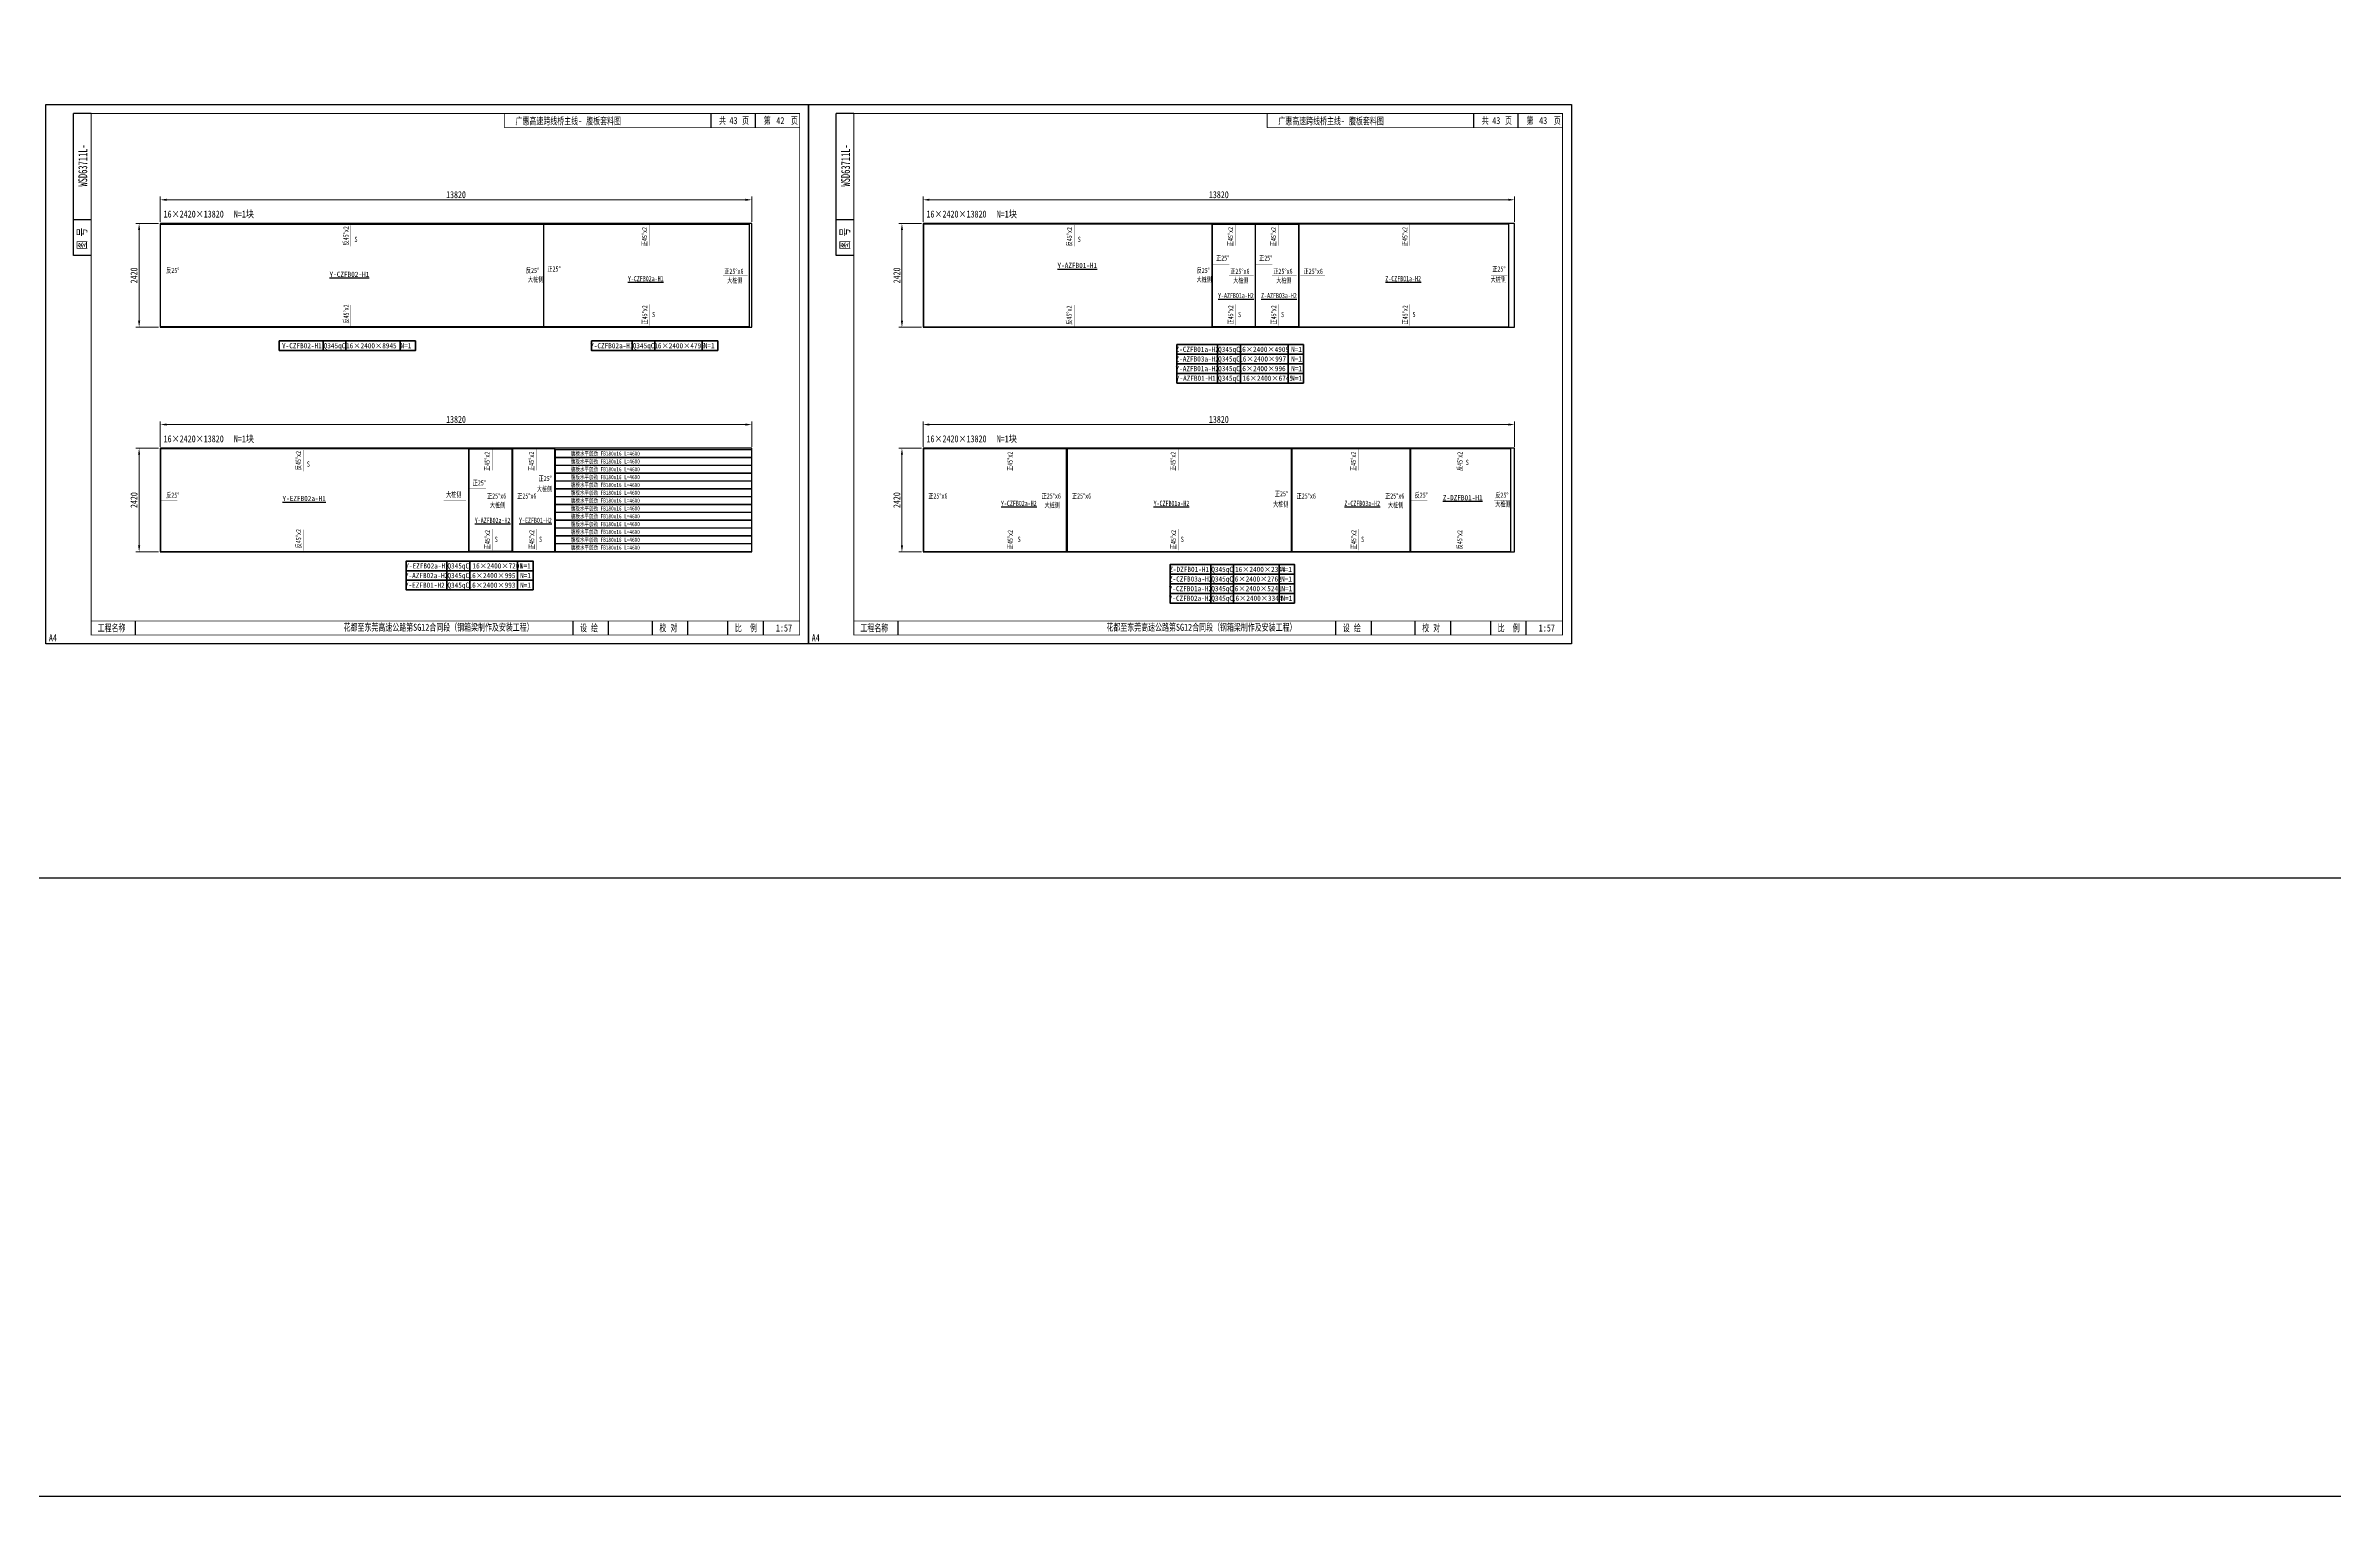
# Model space of a CAD drawing. Extents: x 1629247 to 2251351, y -601856 to -65897.
# Drawn here: x 1958452 to 2011912, y -601856 to -567971 of the extents above; entities that cross this region are included whole.
import ezdxf
from ezdxf.enums import TextEntityAlignment as Align

# ---------------------------------------------------------------- set-up
doc = ezdxf.new("R2010")
doc.units = 0
doc.header["$LTSCALE"] = 2
doc.header["$MEASUREMENT"] = 0
doc.header["$PDMODE"] = 35
doc.header["$PDSIZE"] = 50
doc.linetypes.add('PHANTOM', pattern=[63.5, 31.75, -6.35, 6.35, -6.35, 6.35, -6.35])
doc.layers.get('0').update_dxf_attribs({"linetype": 'CONTINUOUS'})
doc.layers.get('Defpoints').update_dxf_attribs({"linetype": 'CONTINUOUS'})
doc.layers.add('1图框轮廓', color=7, linetype='CONTINUOUS', lineweight=35)
doc.layers.add('标注层', color=3, linetype='CONTINUOUS', lineweight=13)
doc.layers.add('A3', color=7, linetype='CONTINUOUS')
doc.styles.add('仿宋', font='仿宋_GB2312_1.ttf', dxfattribs={"width": 0.7})
doc.dimstyles.new('标准标注样式-60', dxfattribs={"dimscale": 60, "dimtxt": 2.7, "dimasz": 2.5, "dimexe": 1.25, "dimexo": 0.625, "dimtad": 1, "dimdec": 0, "dimdsep": 46, "dimtxsty": '仿宋', "dimcen": 2.5, "dimclrd": 3, "dimclre": 3, "dimclrt": 4, "dimazin": 0, "dimtfac": 1, "dimtdec": 0, "dimtmove": 0, "dimatfit": 3, "dimfxl": 1.25, "dimlwd": 13, "dimlwe": 13, "dimarcsym": 0})

# ---------------------------------------------------------------- blocks, each defined once
blk = doc.blocks.new('*D411')
at = {"color": 3, "lineweight": 13, "ltscale": 3}
for p, q in [((1961126, -572087), (1961126, -571494)), ((1974946, -572087), (1974946, -571494))]:
    blk.add_line(p, q, dxfattribs=at)
at = {"color": 3, "linetype": 'ByBlock', "lineweight": 13, "ltscale": 3}
blk.add_line((1974796, -571569), (1961276, -571569), dxfattribs=at)
at = {"color": 3, "ltscale": 3}
for points in [[(1961276, -571544), (1961276, -571594), (1961126, -571569)], [(1974796, -571544), (1974796, -571594), (1974946, -571569)]]:
    blk.add_solid(points, dxfattribs=at)
at = {"layer": 'Defpoints', "color": 0, "ltscale": 3}
for p in [(1961126, -571569), (1961126, -572125), (1974946, -572125)]:
    blk.add_point(p, dxfattribs=at)
at = {"color": 4, "ltscale": 3, "insert": (1968036, -571451), "char_height": 162, "attachment_point": 5, "style": '仿宋'}
blk.add_mtext('13820', dxfattribs=at)
blk = doc.blocks.new('*D412')
at = {"color": 3, "lineweight": 13, "ltscale": 3}
for p, q in [((1961088, -572125), (1960558, -572125)), ((1961088, -574545), (1960558, -574545))]:
    blk.add_line(p, q, dxfattribs=at)
at = {"color": 3, "linetype": 'ByBlock', "lineweight": 13, "ltscale": 3}
blk.add_line((1960633, -572275), (1960633, -574395), dxfattribs=at)
at = {"color": 3, "ltscale": 3}
for points in [[(1960608, -572275), (1960658, -572275), (1960633, -572125)], [(1960608, -574395), (1960658, -574395), (1960633, -574545)]]:
    blk.add_solid(points, dxfattribs=at)
at = {"layer": 'Defpoints', "color": 0, "ltscale": 3}
for p in [(1961126, -572125), (1960633, -574545), (1961126, -574545)]:
    blk.add_point(p, dxfattribs=at)
at = {"color": 4, "ltscale": 3, "insert": (1960514, -573335), "char_height": 162, "attachment_point": 5, "rotation": 90, "style": '仿宋'}
blk.add_mtext('2420', dxfattribs=at)
blk = doc.blocks.new('tukuangA4-')
at = {"layer": 'A3'}
for p, q in [((537, 7565), (537, 10327)), ((882, 10327), (537, 10327)), ((12951, 10051), (12951, 10327)), ((13814, 10051), (13814, 10327)), ((882, 8256), (537, 8256)), ((882, 7565), (537, 7565)), ((1745, 173), (1745, 449)), ((10266, 173), (10266, 449)), ((10957, 173), (10957, 449)), ((11811, 173), (11811, 449)), ((12502, 173), (12502, 449)), ((13280, 173), (13280, 449)), ((13971, 173), (13971, 449))]:
    blk.add_line(p, q, dxfattribs=at)
blk.add_lwpolyline([(14850, 10500), (14850, 0), (0, 0), (0, 10500)], close=True, dxfattribs=at)
for points, const_width in [([(882, 10327), (14677, 10327), (14677, 173), (882, 173), (882, 10327)], 17.3), ([(8927, 10051), (8927, 10327)], 13.8), ([(8927, 10051), (14677, 10051)], 13.8), ([(882, 449), (14677, 449)], 13.8)]:
    blk.add_lwpolyline(points, dxfattribs=dict(at, const_width=const_width))
at = {"layer": 'A3', "color": 7, "linetype": 'Continuous', "style": '仿宋', "width": 0.7}
for s, p in [('共    页', (13106, 10120)), ('第     页', (13977, 10120)), ('工程名称', (1009, 242)), ('花都至东莞高速公路第SG12合同段（钢箱梁制作及安装工程）', (5798, 255)), ('设 绘', (10401, 242)), ('校 对', (11946, 242)), ('比  例', (13415, 242))]:
    blk.add_text(s, height=138.1, dxfattribs=at).set_placement(p)
blk.add_text('WSD63711L-', height=172.6, rotation=90, dxfattribs=at).set_placement((806, 9316), align=Align.CENTER)
blk.add_text('图 号', height=172.6, rotation=90, dxfattribs=at).set_placement((793, 7681))
blk.add_text('A4', height=138.1, dxfattribs=at).set_placement((139, 50), align=Align.CENTER)
blk = doc.blocks.new('*D413')
at = {"color": 3, "lineweight": 13, "ltscale": 3}
for p, q in [((1961126, -577338), (1961126, -576745)), ((1974946, -577338), (1974946, -576745))]:
    blk.add_line(p, q, dxfattribs=at)
at = {"color": 3, "linetype": 'ByBlock', "lineweight": 13, "ltscale": 3}
blk.add_line((1974796, -576820), (1961276, -576820), dxfattribs=at)
at = {"color": 3, "ltscale": 3}
for points in [[(1961276, -576795), (1961276, -576845), (1961126, -576820)], [(1974796, -576795), (1974796, -576845), (1974946, -576820)]]:
    blk.add_solid(points, dxfattribs=at)
at = {"layer": 'Defpoints', "color": 0, "ltscale": 3}
for p in [(1961126, -576820), (1961126, -577375), (1974946, -577375)]:
    blk.add_point(p, dxfattribs=at)
at = {"color": 4, "ltscale": 3, "insert": (1968036, -576701), "char_height": 162, "attachment_point": 5, "style": '仿宋'}
blk.add_mtext('13820', dxfattribs=at)
blk = doc.blocks.new('*D414')
at = {"color": 3, "lineweight": 13, "ltscale": 3}
for p, q in [((1961088, -577375), (1960558, -577375)), ((1961088, -579795), (1960558, -579795))]:
    blk.add_line(p, q, dxfattribs=at)
at = {"color": 3, "linetype": 'ByBlock', "lineweight": 13, "ltscale": 3}
blk.add_line((1960633, -577525), (1960633, -579645), dxfattribs=at)
at = {"color": 3, "ltscale": 3}
for points in [[(1960608, -577525), (1960658, -577525), (1960633, -577375)], [(1960608, -579645), (1960658, -579645), (1960633, -579795)]]:
    blk.add_solid(points, dxfattribs=at)
at = {"layer": 'Defpoints', "color": 0, "ltscale": 3}
for p in [(1961126, -577375), (1960633, -579795), (1961126, -579795)]:
    blk.add_point(p, dxfattribs=at)
at = {"color": 4, "ltscale": 3, "insert": (1960514, -578585), "char_height": 162, "attachment_point": 5, "rotation": 90, "style": '仿宋'}
blk.add_mtext('2420', dxfattribs=at)
blk = doc.blocks.new('*D437')
at = {"color": 3, "lineweight": 13, "ltscale": 3}
for p, q in [((1978946, -572087), (1978946, -571494)), ((1992766, -572087), (1992766, -571494))]:
    blk.add_line(p, q, dxfattribs=at)
at = {"color": 3, "linetype": 'ByBlock', "lineweight": 13, "ltscale": 3}
blk.add_line((1992616, -571569), (1979096, -571569), dxfattribs=at)
at = {"color": 3, "ltscale": 3}
for points in [[(1979096, -571544), (1979096, -571594), (1978946, -571569)], [(1992616, -571544), (1992616, -571594), (1992766, -571569)]]:
    blk.add_solid(points, dxfattribs=at)
at = {"layer": 'Defpoints', "color": 0, "ltscale": 3}
for p in [(1978946, -571569), (1978946, -572125), (1992766, -572125)]:
    blk.add_point(p, dxfattribs=at)
at = {"color": 4, "ltscale": 3, "insert": (1985856, -571451), "char_height": 162, "attachment_point": 5, "style": '仿宋'}
blk.add_mtext('13820', dxfattribs=at)
blk = doc.blocks.new('*D438')
at = {"color": 3, "lineweight": 13, "ltscale": 3}
for p, q in [((1978908, -572125), (1978378, -572125)), ((1978908, -574545), (1978378, -574545))]:
    blk.add_line(p, q, dxfattribs=at)
at = {"color": 3, "linetype": 'ByBlock', "lineweight": 13, "ltscale": 3}
blk.add_line((1978453, -572275), (1978453, -574395), dxfattribs=at)
at = {"color": 3, "ltscale": 3}
for points in [[(1978428, -572275), (1978478, -572275), (1978453, -572125)], [(1978428, -574395), (1978478, -574395), (1978453, -574545)]]:
    blk.add_solid(points, dxfattribs=at)
at = {"layer": 'Defpoints', "color": 0, "ltscale": 3}
for p in [(1978946, -572125), (1978453, -574545), (1978946, -574545)]:
    blk.add_point(p, dxfattribs=at)
at = {"color": 4, "ltscale": 3, "insert": (1978334, -573335), "char_height": 162, "attachment_point": 5, "rotation": 90, "style": '仿宋'}
blk.add_mtext('2420', dxfattribs=at)
blk = doc.blocks.new('*D439')
at = {"color": 3, "lineweight": 13, "ltscale": 3}
for p, q in [((1978946, -577338), (1978946, -576745)), ((1992766, -577338), (1992766, -576745))]:
    blk.add_line(p, q, dxfattribs=at)
at = {"color": 3, "linetype": 'ByBlock', "lineweight": 13, "ltscale": 3}
blk.add_line((1992616, -576820), (1979096, -576820), dxfattribs=at)
at = {"color": 3, "ltscale": 3}
for points in [[(1979096, -576795), (1979096, -576845), (1978946, -576820)], [(1992616, -576795), (1992616, -576845), (1992766, -576820)]]:
    blk.add_solid(points, dxfattribs=at)
at = {"layer": 'Defpoints', "color": 0, "ltscale": 3}
for p in [(1978946, -576820), (1978946, -577375), (1992766, -577375)]:
    blk.add_point(p, dxfattribs=at)
at = {"color": 4, "ltscale": 3, "insert": (1985856, -576701), "char_height": 162, "attachment_point": 5, "style": '仿宋'}
blk.add_mtext('13820', dxfattribs=at)
blk = doc.blocks.new('*D440')
at = {"color": 3, "lineweight": 13, "ltscale": 3}
for p, q in [((1978908, -577375), (1978378, -577375)), ((1978908, -579795), (1978378, -579795))]:
    blk.add_line(p, q, dxfattribs=at)
at = {"color": 3, "linetype": 'ByBlock', "lineweight": 13, "ltscale": 3}
blk.add_line((1978453, -577525), (1978453, -579645), dxfattribs=at)
at = {"color": 3, "ltscale": 3}
for points in [[(1978428, -577525), (1978478, -577525), (1978453, -577375)], [(1978428, -579645), (1978478, -579645), (1978453, -579795)]]:
    blk.add_solid(points, dxfattribs=at)
at = {"layer": 'Defpoints', "color": 0, "ltscale": 3}
for p in [(1978946, -577375), (1978453, -579795), (1978946, -579795)]:
    blk.add_point(p, dxfattribs=at)
at = {"color": 4, "ltscale": 3, "insert": (1978334, -578585), "char_height": 162, "attachment_point": 5, "rotation": 90, "style": '仿宋'}
blk.add_mtext('2420', dxfattribs=at)

msp = doc.modelspace()

# ---------------------------------------------------------------- linework, layer by layer
at = {"color": 7, "ltscale": 3}
msp.add_lwpolyline([(2057050.8, -99691.1), (1629247.3, -99691.1), (1629247.3, -601856.5), (2057050.8, -601856.5)], close=True, dxfattribs=at)
at = {"color": 8, "ltscale": 3}
for points in [[(1852530.5, -417867.6), (2049720.8, -417867.6), (2049720.8, -587413.7), (1852530.5, -587413.7)], [(1961125.9, -574544.8), (1974945.9, -574544.8), (1974945.9, -572124.8), (1961125.9, -572124.8)], [(1978945.9, -574544.8), (1992765.9, -574544.8), (1992765.9, -572124.8), (1978945.9, -572124.8)], [(1961125.9, -579795.1), (1974945.9, -579795.1), (1974945.9, -577375.1), (1961125.9, -577375.1)], [(1978945.9, -579795.1), (1992765.9, -579795.1), (1992765.9, -577375.1), (1978945.9, -577375.1)]]:
    msp.add_lwpolyline(points, close=True, dxfattribs=at)
at = {"color": 1}
for points in [[(1961135.9, -572134.8), (1970081.1, -572134.8), (1970081.1, -574534.8), (1961135.9, -574534.8)], [(1970091.1, -572134.8), (1974886.9, -572134.8), (1974886.9, -574534.8), (1970091.1, -574534.8)], [(1985700.4, -572134.8), (1978955.9, -572134.8), (1978955.9, -574534.8), (1985700.4, -574534.8)], [(1985710.4, -572134.8), (1986706, -572134.8), (1986706, -574534.8), (1985710.4, -574534.8)], [(1986716, -572134.8), (1987713.1, -572134.8), (1987713.1, -574534.8), (1986716, -574534.8)], [(1987723.1, -574534.8), (1992631.7, -574534.8), (1992631.7, -572134.8), (1987723.1, -572134.8)], [(1961135.9, -579785.1), (1968336.5, -579785.1), (1968336.5, -577385.1), (1961135.9, -577385.1)], [(1968346.5, -577385.1), (1969341.9, -577385.1), (1969341.9, -579785.1), (1968346.5, -579785.1)], [(1969351.9, -579785.1), (1970344.6, -579785.1), (1970344.6, -577385.1), (1969351.9, -577385.1)], [(1982300.1, -577385.1), (1978955.9, -577385.1), (1978955.9, -579785.1), (1982300.1, -579785.1)], [(1982310.1, -579785.1), (1987551.4, -579785.1), (1987551.4, -577385.1), (1982310.1, -577385.1)], [(1990323, -577385.1), (1987561.4, -577385.1), (1987561.4, -579785.1), (1990323, -579785.1)], [(1990333, -579785.1), (1992677, -579785.1), (1992677, -577385.1), (1990333, -577385.1)]]:
    msp.add_lwpolyline(points, close=True, dxfattribs=at)
at = {"color": 2, "ltscale": 3}
for points in [[(1974945.9, -577409.1), (1970354.6, -577409.1), (1970354.6, -577589.1), (1974945.9, -577589.1)], [(1974945.9, -577592.1), (1970354.6, -577592.1), (1970354.6, -577772.1), (1974945.9, -577772.1)], [(1974945.9, -577775.1), (1970354.6, -577775.1), (1970354.6, -577955.1), (1974945.9, -577955.1)], [(1974945.9, -577958.1), (1970354.6, -577958.1), (1970354.6, -578138.1), (1974945.9, -578138.1)], [(1974945.9, -578141.1), (1970354.6, -578141.1), (1970354.6, -578321.1), (1974945.9, -578321.1)], [(1974945.9, -578324.1), (1970354.6, -578324.1), (1970354.6, -578504.1), (1974945.9, -578504.1)], [(1974945.9, -578507.1), (1970354.6, -578507.1), (1970354.6, -578687.1), (1974945.9, -578687.1)], [(1974945.9, -578690.1), (1970354.6, -578690.1), (1970354.6, -578870.1), (1974945.9, -578870.1)], [(1974945.9, -578873.1), (1970354.6, -578873.1), (1970354.6, -579053.1), (1974945.9, -579053.1)], [(1974945.9, -579056.1), (1970354.6, -579056.1), (1970354.6, -579236.1), (1974945.9, -579236.1)], [(1974945.9, -579239.1), (1970354.6, -579239.1), (1970354.6, -579419.1), (1974945.9, -579419.1)], [(1974945.9, -579422.1), (1970354.6, -579422.1), (1970354.6, -579602.1), (1974945.9, -579602.1)], [(1974945.9, -579605.1), (1970354.6, -579605.1), (1970354.6, -579785.1), (1974945.9, -579785.1)]]:
    msp.add_lwpolyline(points, close=True, dxfattribs=at)
at = {"layer": '1图框轮廓', "color": 30, "ltscale": 3}
for p, q in [((1964929.8, -575090.5), (1964929.8, -574865.5)), ((1965464.3, -575090.5), (1965464.3, -574865.5)), ((1966727.3, -575090.5), (1966727.3, -574865.5)), ((1972149.6, -574865.5), (1972149.6, -575090.5)), ((1972684.1, -575090.5), (1972684.1, -574865.5)), ((1973789.6, -574865.5), (1973789.6, -575090.5)), ((1985824.2, -574949.7), (1985824.2, -575174.7)), ((1985824.2, -575174.7), (1985824.2, -575399.7)), ((1986358.7, -575174.7), (1986358.7, -574949.7)), ((1986358.7, -575399.7), (1986358.7, -575174.7)), ((1987473.1, -575174.7), (1987473.1, -574949.7)), ((1987473.1, -575399.7), (1987473.1, -575174.7)), ((1985824.2, -575399.7), (1985824.2, -575624.7)), ((1985824.2, -575849.7), (1985824.2, -575624.7)), ((1986358.7, -575624.7), (1986358.7, -575399.7)), ((1986358.7, -575849.7), (1986358.7, -575624.7)), ((1987473.1, -575624.7), (1987473.1, -575399.7)), ((1987473.1, -575849.7), (1987473.1, -575624.7)), ((1967821.7, -580233.9), (1967821.7, -580008.9)), ((1968356.2, -580233.9), (1968356.2, -580008.9)), ((1969474.4, -580233.9), (1969474.4, -580008.9)), ((1967821.7, -580233.9), (1967821.7, -580458.9)), ((1967821.7, -580458.9), (1967821.7, -580683.9)), ((1968356.2, -580458.9), (1968356.2, -580233.9)), ((1968356.2, -580683.9), (1968356.2, -580458.9)), ((1969474.4, -580233.9), (1969474.4, -580458.9)), ((1969474.4, -580458.9), (1969474.4, -580683.9)), ((1985665.7, -580315.1), (1985665.7, -580090.1)), ((1985665.7, -580315.1), (1985665.7, -580540.1)), ((1985665.7, -580540.1), (1985665.7, -580765.1)), ((1986200.2, -580315.1), (1986200.2, -580090.1)), ((1986200.2, -580540.1), (1986200.2, -580315.1)), ((1986200.2, -580765.1), (1986200.2, -580540.1)), ((1987267.2, -580315.1), (1987267.2, -580090.1)), ((1987267.2, -580315.1), (1987267.2, -580540.1)), ((1987267.2, -580540.1), (1987267.2, -580765.1)), ((1985665.7, -580765.1), (1985665.7, -580990.1)), ((1986200.2, -580990.1), (1986200.2, -580765.1)), ((1987267.2, -580765.1), (1987267.2, -580990.1))]:
    msp.add_line(p, q, dxfattribs=at)
for points in [[(1963906.4, -575090.5), (1967087.3, -575090.5), (1967087.3, -574865.5), (1963906.4, -574865.5)], [(1974149.6, -575090.5), (1971201.4, -575090.5), (1971201.4, -574865.5), (1974149.6, -574865.5)], [(1987833.1, -575174.7), (1984876, -575174.7), (1984876, -574949.7), (1987833.1, -574949.7)], [(1987833.1, -575399.7), (1984876, -575399.7), (1984876, -575174.7), (1987833.1, -575174.7)], [(1987833.1, -575624.7), (1984876, -575624.7), (1984876, -575399.7), (1987833.1, -575399.7)], [(1984876, -575849.7), (1987833.1, -575849.7), (1987833.1, -575624.7), (1984876, -575624.7)], [(1966873.4, -580233.9), (1969834.4, -580233.9), (1969834.4, -580008.9), (1966873.4, -580008.9)], [(1969834.4, -580458.9), (1966873.4, -580458.9), (1966873.4, -580233.9), (1969834.4, -580233.9)], [(1969834.4, -580683.9), (1966873.4, -580683.9), (1966873.4, -580458.9), (1969834.4, -580458.9)], [(1984717.4, -580315.1), (1987627.2, -580315.1), (1987627.2, -580090.1), (1984717.4, -580090.1)], [(1987627.2, -580540.1), (1984717.4, -580540.1), (1984717.4, -580315.1), (1987627.2, -580315.1)], [(1987627.2, -580765.1), (1984717.4, -580765.1), (1984717.4, -580540.1), (1987627.2, -580540.1)], [(1987627.2, -580990.1), (1984717.4, -580990.1), (1984717.4, -580765.1), (1987627.2, -580765.1)]]:
    msp.add_lwpolyline(points, close=True, dxfattribs=at)
at = {"layer": '标注层', "color": 42}
for points in [[(1965580.2, -572154.3, 0, 25, 0), (1965580.2, -572229.1, 5, 5, 0), (1965580.2, -572660.1, 5, 5, 0)], [(1972555, -572136.9, 0, 25, 0), (1972555, -572211.7, 5, 5, 0), (1972555, -572642.8, 5, 5, 0)], [(1982475.7, -572154.3, 0, 25, 0), (1982475.7, -572229.1, 5, 5, 0), (1982475.7, -572660.1, 5, 5, 0)], [(1986242.7, -572136.9, 0, 25, 0), (1986242.7, -572211.7, 5, 5, 0), (1986242.7, -572642.8, 5, 5, 0)], [(1987248.4, -572136.9, 0, 25, 0), (1987248.4, -572211.7, 5, 5, 0), (1987248.4, -572642.8, 5, 5, 0)], [(1990318, -572136.9, 0, 25, 0), (1990318, -572211.7, 5, 5, 0), (1990318, -572642.8, 5, 5, 0)], [(1985710.4, -573073.2, 0, 25, 0), (1985785.2, -573073.2, 5, 5, 0), (1986101.7, -573073.2, 5, 5, 0)], [(1986716, -573073.2, 0, 25, 0), (1986790.8, -573073.2, 5, 5, 0), (1987107.4, -573073.2, 5, 5, 0)], [(1961135.9, -573334.8, 0, 25, 0), (1961210.7, -573334.8, 5, 5, 0), (1961527.2, -573334.8, 5, 5, 0)], [(1970081.1, -573334.8, 0, 25, 0), (1970006.3, -573334.8, 5, 5, 0), (1969689.8, -573334.8, 5, 5, 0)], [(1970091.1, -573326.8, 0, 25, 0), (1970165.9, -573326.8, 5, 5, 0), (1970482.5, -573326.8, 5, 5, 0)], [(1974864.5, -573332.4, 0, 25, 0), (1974789.7, -573332.4, 5, 5, 0), (1974273.7, -573332.4, 5, 5, 0)], [(1985700.4, -573334.8, 0, 25, 0), (1985625.6, -573334.8, 5, 5, 0), (1985309, -573334.8, 5, 5, 0)], [(1986685.1, -573332.4, 0, 25, 0), (1986610.3, -573332.4, 5, 5, 0), (1986094.3, -573332.4, 5, 5, 0)], [(1987690.7, -573332.4, 0, 25, 0), (1987615.9, -573332.4, 5, 5, 0), (1987099.9, -573332.4, 5, 5, 0)], [(1987744.5, -573332.4, 0, 25, 0), (1987819.3, -573332.4, 5, 5, 0), (1988335.3, -573332.4, 5, 5, 0)], [(1992607.9, -573332.4, 0, 25, 0), (1992533.1, -573332.4, 5, 5, 0), (1992216.5, -573332.4, 5, 5, 0)], [(1965580.2, -574532.7, 0, 25, 0), (1965580.2, -574457.9, 5, 5, 0), (1965580.2, -574026.8, 5, 5, 0)], [(1972555, -574515.3, 0, 25, 0), (1972555, -574440.5, 5, 5, 0), (1972555, -574009.5, 5, 5, 0)], [(1982475.7, -574532.7, 0, 25, 0), (1982475.7, -574457.9, 5, 5, 0), (1982475.7, -574026.8, 5, 5, 0)], [(1986242.7, -574515.3, 0, 25, 0), (1986242.7, -574440.5, 5, 5, 0), (1986242.7, -574009.5, 5, 5, 0)], [(1987248.4, -574515.3, 0, 25, 0), (1987248.4, -574440.5, 5, 5, 0), (1987248.4, -574009.5, 5, 5, 0)], [(1990318, -574515.3, 0, 25, 0), (1990318, -574440.5, 5, 5, 0), (1990318, -574009.5, 5, 5, 0)], [(1964467.4, -577404.6, 0, 25, 0), (1964467.4, -577479.4, 5, 5, 0), (1964467.4, -577910.4, 5, 5, 0)], [(1968878.8, -577387.2, 0, 25, 0), (1968878.8, -577462, 5, 5, 0), (1968878.8, -577893.1, 5, 5, 0)], [(1969913.9, -577387.2, 0, 25, 0), (1969913.9, -577462, 5, 5, 0), (1969913.9, -577893.1, 5, 5, 0)], [(1981094.1, -577387.2, 0, 25, 0), (1981094.1, -577462, 5, 5, 0), (1981094.1, -577893.1, 5, 5, 0)], [(1984905.1, -577387.2, 0, 25, 0), (1984905.1, -577462, 5, 5, 0), (1984905.1, -577893.1, 5, 5, 0)], [(1989116.9, -577387.2, 0, 25, 0), (1989116.9, -577462, 5, 5, 0), (1989116.9, -577893.1, 5, 5, 0)], [(1991599.4, -577404.6, 0, 25, 0), (1991599.4, -577479.4, 5, 5, 0), (1991599.4, -577910.4, 5, 5, 0)], [(1968346.5, -578323.5, 0, 25, 0), (1968421.3, -578323.5, 5, 5, 0), (1968737.9, -578323.5, 5, 5, 0)], [(1970328.8, -578225.3, 0, 25, 0), (1970254, -578225.3, 5, 5, 0), (1969937.5, -578225.3, 5, 5, 0)], [(1961135.9, -578585.1, 0, 25, 0), (1961210.7, -578585.1, 5, 5, 0), (1961527.2, -578585.1, 5, 5, 0)], [(1968278.2, -578585.1, 0, 25, 0), (1968203.4, -578585.1, 5, 5, 0), (1967749, -578585.1, 5, 5, 0)], [(1969321.2, -578582.7, 0, 25, 0), (1969246.4, -578582.7, 5, 5, 0), (1968730.4, -578582.7, 5, 5, 0)], [(1969373.3, -578582.7, 0, 25, 0), (1969448.1, -578582.7, 5, 5, 0), (1969964, -578582.7, 5, 5, 0)], [(1978976.3, -578582.7, 0, 25, 0), (1979051.1, -578582.7, 5, 5, 0), (1979567, -578582.7, 5, 5, 0)], [(1982278.8, -578582.7, 0, 25, 0), (1982203.9, -578582.7, 5, 5, 0), (1981688, -578582.7, 5, 5, 0)], [(1982331.5, -578582.7, 0, 25, 0), (1982406.3, -578582.7, 5, 5, 0), (1982922.3, -578582.7, 5, 5, 0)], [(1987527.6, -578582.7, 0, 25, 0), (1987452.8, -578582.7, 5, 5, 0), (1987136.2, -578582.7, 5, 5, 0)], [(1987581.8, -578582.7, 0, 25, 0), (1987656.6, -578582.7, 5, 5, 0), (1988172.6, -578582.7, 5, 5, 0)], [(1990301.6, -578582.7, 0, 25, 0), (1990226.8, -578582.7, 5, 5, 0), (1989710.8, -578582.7, 5, 5, 0)], [(1990333, -578585.1, 0, 25, 0), (1990407.8, -578585.1, 5, 5, 0), (1990724.4, -578585.1, 5, 5, 0)], [(1992677, -578585.1, 0, 25, 0), (1992602.2, -578585.1, 5, 5, 0), (1992285.7, -578585.1, 5, 5, 0)], [(1964467.4, -579783, 0, 25, 0), (1964467.4, -579708.2, 5, 5, 0), (1964467.4, -579277.1, 5, 5, 0)], [(1968878.8, -579765.6, 0, 25, 0), (1968878.8, -579690.8, 5, 5, 0), (1968878.8, -579259.7, 5, 5, 0)], [(1969913.9, -579765.6, 0, 25, 0), (1969913.9, -579690.8, 5, 5, 0), (1969913.9, -579259.7, 5, 5, 0)], [(1981094.1, -579765.6, 0, 25, 0), (1981094.1, -579690.8, 5, 5, 0), (1981094.1, -579259.7, 5, 5, 0)], [(1984905.1, -579765.6, 0, 25, 0), (1984905.1, -579690.8, 5, 5, 0), (1984905.1, -579259.7, 5, 5, 0)], [(1989116.9, -579765.6, 0, 25, 0), (1989116.9, -579690.8, 5, 5, 0), (1989116.9, -579259.7, 5, 5, 0)], [(1991599.4, -579783, 0, 25, 0), (1991599.4, -579708.2, 5, 5, 0), (1991599.4, -579277.1, 5, 5, 0)]]:
    msp.add_lwpolyline(points, format="xyseb", dxfattribs=at)

# ---------------------------------------------------------------- block references
at = {"color": 8, "xscale": 1.19999999999709, "yscale": 1.200000000000728, "zscale": 1.2}
for p in [(1958452.2, -581944.8), (1976272.2, -581944.8)]:
    msp.add_blockref('tukuangA4-', p, dxfattribs=at)

# ---------------------------------------------------------------- texts
at = {"color": 7, "style": '仿宋', "width": 0.85}
for s, p in [('16×2420×13820', (1961205.3, -571983.4)), ('N=1块', (1962846.2, -571983.4)), ('16×2420×13820', (1979025.3, -571983.4)), ('N=1块', (1980666.2, -571983.4)), ('16×2420×13820', (1961205.3, -577233.7)), ('N=1块', (1962846.2, -577233.7)), ('16×2420×13820', (1979025.3, -577233.7)), ('N=1块', (1980666.2, -577233.7))]:
    msp.add_text(s, height=162, dxfattribs=at).set_placement(p)
at = {"color": 6, "style": '仿宋', "width": 0.85}
for s, p in [('%%UY-AZFB01-H1', (1982550.1, -573101.3)), ('%%UY-CZFB02-H1', (1965545, -573309.6)), ('%%UY-EZFB02a-H1', (1964488.1, -578546.2)), ('%%UZ-DZFB01-H1', (1991553.3, -578527.5))]:
    msp.add_text(s, height=121.5, dxfattribs=at).set_placement(p, align=Align.MIDDLE_CENTER)
at = {"color": 6, "linetype": 'PHANTOM', "ltscale": 10, "style": '仿宋', "width": 0.7}
for s, p in [('%%UY-CZFB02a-H1', (1972052, -573470.5)), ('%%UZ-CZFB01a-H2', (1989745.7, -573470.5)), ('%%UY-AZFB01a-H2', (1985838.1, -573866.8)), ('%%UZ-AZFB03a-H2', (1986843.7, -573866.8)), ('%%UY-CZFB02a-H2', (1980767.2, -578720.8)), ('%%UY-CZFB01a-H2', (1984332.8, -578720.8)), ('%%UZ-CZFB03a-H2', (1988790, -578720.8)), ('%%UY-AZFB02a-H2', (1968474.2, -579117.1)), ('%%UY-EZFB01-H2', (1969509.2, -579117.1))]:
    msp.add_text(s, height=121.5, dxfattribs=at).set_placement(p)
at = {"color": 7, "style": '仿宋'}
for s, height, width, p in [('Y-CZFB02-H1', 121.5, 0.85, (1964435.1, -574978)), ('Q345qC', 121.5, 0.85, (1965197.1, -574978)), ('N=1 ', 121.5, 0.85, (1966907.3, -574978)), ('Y-CZFB02a-H1', 121.5, 0.85, (1971676.2, -574978)), ('Q345qC', 121.5, 0.85, (1972416.9, -574978)), ('16×2400×4796', 121.5, 0.85, (1973257.9, -574978)), ('N=1 ', 121.5, 0.85, (1973990.7, -574978)), ('Z-CZFB01a-H2', 121.5, 0.85, (1985350.8, -575062.2)), ('Z-AZFB03a-H2', 121.5, 0.85, (1985350.8, -575287.2)), ('Q345qC', 121.5, 0.85, (1986091.5, -575062.2)), ('Q345qC', 121.5, 0.85, (1986091.5, -575287.2)), ('16×2400×4909', 121.5, 0.85, (1986907.4, -575062.2)), ('16×2400×997', 121.5, 0.85, (1986878.1, -575287.2)), ('N=1 ', 121.5, 0.85, (1987711.5, -575062.2)), ('N=1 ', 121.5, 0.85, (1987712.5, -575287.2)), ('Y-AZFB01a-H2', 121.5, 0.85, (1985350.8, -575512.2)), ('Y-AZFB01-H1', 121.5, 0.85, (1985316.4, -575737.2)), ('Q345qC', 121.5, 0.85, (1986091.5, -575512.2)), ('Q345qC', 121.5, 0.85, (1986091.5, -575737.2)), ('16×2400×996', 121.5, 0.85, (1986868.4, -575512.2)), ('N=1 ', 121.5, 0.85, (1987713.4, -575512.2)), ('N=1 ', 121.5, 0.85, (1987713.8, -575737.2)), ('腹板水平加劲 FB180x16 L=4600', 100, 0.75, (1971526.6, -577498)), ('腹板水平加劲 FB180x16 L=4600', 100, 0.75, (1971526.6, -577681)), ('腹板水平加劲 FB180x16 L=4600', 100, 0.75, (1971526.6, -577864)), ('腹板水平加劲 FB180x16 L=4600', 100, 0.75, (1971526.6, -578047)), ('腹板水平加劲 FB180x16 L=4600', 100, 0.75, (1971526.6, -578230)), ('腹板水平加劲 FB180x16 L=4600', 100, 0.75, (1971526.6, -578413)), ('腹板水平加劲 FB180x16 L=4600', 100, 0.75, (1971526.6, -578596)), ('腹板水平加劲 FB180x16 L=4600', 100, 0.75, (1971526.6, -578779)), ('腹板水平加劲 FB180x16 L=4600', 100, 0.75, (1971526.6, -578962)), ('腹板水平加劲 FB180x16 L=4600', 100, 0.75, (1971526.6, -579145)), ('腹板水平加劲 FB180x16 L=4600', 100, 0.75, (1971526.6, -579328)), ('腹板水平加劲 FB180x16 L=4600', 100, 0.75, (1971526.6, -579511)), ('腹板水平加劲 FB180x16 L=4600', 100, 0.75, (1971526.6, -579694)), ('Y-EZFB01-H2', 121.5, 0.85, (1967306.8, -580571.4)), ('Y-AZFB02a-H2', 121.5, 0.85, (1967348.2, -580346.4)), ('Y-EZFB02a-H1', 121.5, 0.85, (1967358.1, -580121.4)), ('Q345qC', 121.5, 0.85, (1968088.9, -580121.4)), ('Q345qC', 121.5, 0.85, (1968088.9, -580346.4)), ('Q345qC', 121.5, 0.85, (1968088.9, -580571.4)), ('16×2400×993', 121.5, 0.85, (1968876.1, -580571.4)), ('16×2400×995', 121.5, 0.85, (1968876.6, -580346.4)), ('N=1 ', 121.5, 0.85, (1969698.1, -580121.4)), ('N=1 ', 121.5, 0.85, (1969701.4, -580346.4)), ('N=1 ', 121.5, 0.85, (1969701.4, -580571.4)), ('Z-CZFB03a-H2', 121.5, 0.85, (1985196.5, -580427.6)), ('Z-DZFB01-H1', 121.5, 0.85, (1985163.5, -580202.6)), ('Q345qC', 121.5, 0.85, (1985933, -580202.6)), ('Q345qC', 121.5, 0.85, (1985933, -580427.6)), ('16×2400×2762', 121.5, 0.85, (1986735.5, -580427.6)), ('N=1 ', 121.5, 0.85, (1987478.9, -580427.6)), ('N=1 ', 121.5, 0.85, (1987479.1, -580202.6)), ('Y-CZFB01a-H2', 121.5, 0.85, (1985192.2, -580652.6)), ('Y-CZFB02a-H2', 121.5, 0.85, (1985192.2, -580877.6)), ('Q345qC', 121.5, 0.85, (1985933, -580652.6)), ('Q345qC', 121.5, 0.85, (1985933, -580877.6)), ('16×2400×5241', 121.5, 0.85, (1986734.4, -580652.6)), ('16×2400×3344', 121.5, 0.85, (1986750.6, -580877.6)), ('N=1 ', 121.5, 0.85, (1987485.3, -580652.6)), ('N=1 ', 121.5, 0.85, (1987485.3, -580877.6))]:
    msp.add_text(s, height=height, dxfattribs=dict(at, width=width)).set_placement(p, align=Align.MIDDLE_CENTER)
at = {"color": 7, "style": '仿宋', "width": 0.85}
for s, p in [('16×2400×8945', (1965468.8, -574978)), ('16×2400×6745', (1986409, -575737.2)), ('16×2400×7201', (1968420.3, -580121.4)), ('16×2400×2344', (1986234.5, -580202.6))]:
    msp.add_text(s, height=121.5, dxfattribs=at).set_placement(p, align=Align.MIDDLE_LEFT)
at = {"layer": 'A3', "color": 6, "linetype": 'Continuous', "style": '仿宋', "width": 0.7}
for p in [(1969426, -569810.5), (1987246, -569810.5)]:
    msp.add_text('广惠高速跨线桥主线- 腹板套料图', height=165.714, dxfattribs=at).set_placement(p)
at = {"layer": 'A3', "color": 1, "linetype": 'Continuous', "style": '仿宋', "width": 0.7}
for s, p in [('43', (1974422.7, -569801.3)), ('42', (1975518.8, -569801.3)), ('43', (1992242.7, -569801.3)), ('43', (1993338.8, -569801.3))]:
    msp.add_text(s, height=165.71, dxfattribs=at).set_placement(p)
at = {"layer": 'A3', "color": 7, "linetype": 'Continuous', "style": '仿宋', "width": 0.7}
for p in [(1975508.2, -581655), (1993328.2, -581655)]:
    msp.add_text('1:57', height=165.71, dxfattribs=at).set_placement(p)
at = {"layer": '标注层', "color": 42, "style": '仿宋', "width": 0.7}
for s, p in [('反45%%Dx2', (1965524.6, -572634.2)), ('正45%%Dx2', (1972499.4, -572652.1)), ('反45%%Dx2', (1982425.2, -572655.9)), ('正45%%Dx2', (1986187.1, -572652.1)), ('正45%%Dx2', (1987192.8, -572652.1)), ('正45%%Dx2', (1990262.4, -572652.1)), ('反45%%Dx2', (1965529.7, -574459.8)), ('正45%%Dx2', (1972504.5, -574480.8)), ('反45%%Dx2', (1982420.1, -574487.6)), ('正45%%Dx2', (1986192.3, -574480.8)), ('正45%%Dx2', (1987197.9, -574480.8)), ('正45%%Dx2', (1990267.6, -574480.8)), ('反45%%Dx2', (1964411.8, -577884.5)), ('正45%%Dx2', (1968823.3, -577902.4)), ('正45%%Dx2', (1969858.3, -577902.4)), ('正45%%Dx2', (1981038.5, -577902.4)), ('正45%%Dx2', (1984849.5, -577902.4)), ('正45%%Dx2', (1989061.3, -577902.4)), ('反45%%Dx2', (1991548.9, -577904.4)), ('反45%%Dx2', (1964416.9, -579710.1)), ('正45%%Dx2', (1968828.4, -579731.1)), ('正45%%Dx2', (1969863.4, -579731.1)), ('正45%%Dx2', (1981043.6, -579731.1)), ('正45%%Dx2', (1984854.6, -579731.1)), ('正45%%Dx2', (1989066.5, -579731.1)), ('反45%%Dx2', (1991543.8, -579733))]:
    msp.add_text(s, height=121.5, rotation=90, dxfattribs=at).set_placement(p)
for s, p in [('S', (1965664.4, -572553)), ('S', (1982559.9, -572553)), ('正25%%D', (1985791.5, -572991.3)), ('正25%%D', (1986797.2, -572991.3)), ('反25%%D', (1961265.9, -573279.2)), ('反25%%D', (1969669.7, -573279.2)), ('大桩侧', (1969716, -573488.4)), ('正25%%D', (1970172.3, -573244.9)), ('正25%%Dx6', (1974303.5, -573299.3)), ('大桩侧', (1974370.6, -573511.4)), ('大桩侧', (1985335.2, -573488.4)), ('反25%%D', (1985337.9, -573279.2)), ('正25%%Dx6', (1986124.1, -573299.3)), ('大桩侧', (1986191.2, -573511.4)), ('正25%%Dx6', (1987129.7, -573299.3)), ('大桩侧', (1987196.8, -573511.4)), ('正25%%Dx6', (1987837, -573299.3)), ('大桩侧', (1992204.4, -573492.2)), ('正25%%D', (1992245.4, -573246.1)), ('S', (1972617.8, -574310.2)), ('S', (1986305.5, -574310.2)), ('S', (1987311.1, -574310.2)), ('S', (1990380.8, -574310.2)), ('S', (1964551.6, -577803.2)), ('S', (1991625, -577763)), ('反25%%D', (1961265.9, -578529.5)), ('大桩侧', (1967804.7, -578516.6)), ('正25%%D', (1968427.7, -578241.6)), ('正25%%Dx6', (1968760.2, -578549.5)), ('正25%%Dx6', (1969465.8, -578549.5)), ('大桩侧', (1969925.4, -578385.2)), ('正25%%D', (1969966.3, -578139.1)), ('正25%%Dx6', (1979068.8, -578549.5)), ('正25%%Dx6', (1981717.8, -578549.5)), ('正25%%Dx6', (1982424.1, -578549.5)), ('正25%%D', (1987165.1, -578496.4)), ('正25%%Dx6', (1987674.3, -578549.5)), ('正25%%Dx6', (1989740.6, -578549.5)), ('反25%%D', (1990430.3, -578529.5)), ('反25%%D', (1992314.5, -578529.5)), ('大桩侧', (1968827.3, -578761.7)), ('大桩侧', (1981784.8, -578761.7)), ('大桩侧', (1987124.1, -578742.5)), ('大桩侧', (1989807.7, -578761.7)), ('大桩侧', (1992311.9, -578738.7)), ('S', (1968941.6, -579560.5)), ('S', (1969976.6, -579560.5)), ('S', (1981156.9, -579560.5)), ('S', (1984967.9, -579560.5)), ('S', (1989179.7, -579560.5))]:
    msp.add_text(s, height=121.5, dxfattribs=at).set_placement(p)

# ---------------------------------------------------------------- dimensions: what is measured, and where the dimension line sits
at = {"color": 8, "ltscale": 3}
for base, p1, p2, picture, middle in [((1961125.9, -571569.3), (1974945.9, -572124.8), (1961125.9, -572124.8), '*D411', (1968035.9, -571450.8)), ((1978945.9, -571569.3), (1992765.9, -572124.8), (1978945.9, -572124.8), '*D437', (1985855.9, -571450.8)), ((1961125.9, -576819.6), (1974945.9, -577375.1), (1961125.9, -577375.1), '*D413', (1968035.9, -576701.1)), ((1978945.9, -576819.6), (1992765.9, -577375.1), (1978945.9, -577375.1), '*D439', (1985855.9, -576701.1))]:
    dim = msp.add_linear_dim(base=base, p1=p1, p2=p2, dimstyle='标准标注样式-60', dxfattribs=at)
    dim.commit()
    dim.dimension.update_dxf_attribs({"geometry": picture, "text_midpoint": middle})
for base, p1, p2, picture, middle in [((1960632.9, -574544.8), (1961125.9, -572124.8), (1961125.9, -574544.8), '*D412', (1960514.4, -573334.8)), ((1978452.9, -574544.8), (1978945.9, -572124.8), (1978945.9, -574544.8), '*D438', (1978334.4, -573334.8)), ((1960632.9, -579795.1), (1961125.9, -577375.1), (1961125.9, -579795.1), '*D414', (1960514.4, -578585.1)), ((1978452.9, -579795.1), (1978945.9, -577375.1), (1978945.9, -579795.1), '*D440', (1978334.4, -578585.1))]:
    dim = msp.add_linear_dim(base=base, p1=p1, p2=p2, angle=90, dimstyle='标准标注样式-60', dxfattribs=at)
    dim.commit()
    dim.dimension.update_dxf_attribs({"geometry": picture, "text_midpoint": middle})

doc.saveas('drawing.dxf')
